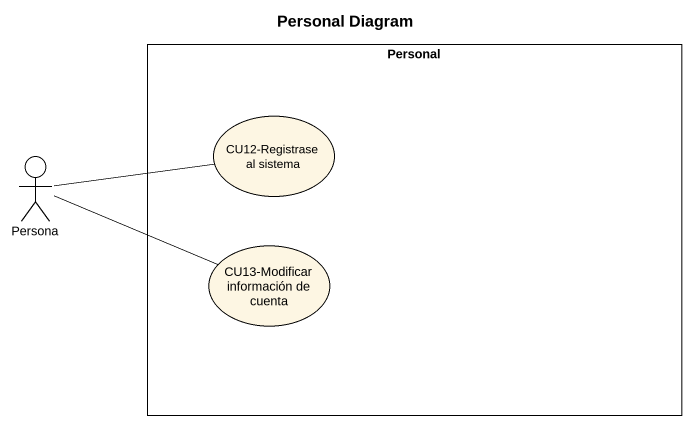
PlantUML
@startuml
title Personal Diagram
rectangle Personal {
  usecase "CU12-Registrase al sistema" as CU12_Registrase_al_sistema
  usecase "CU13-Modificar información de cuenta" as CU13_Modificar_información
}
actor Persona
Persona -right- CU12_Registrase_al_sistema
Persona -right- CU13_Modificar_información
@enduml
